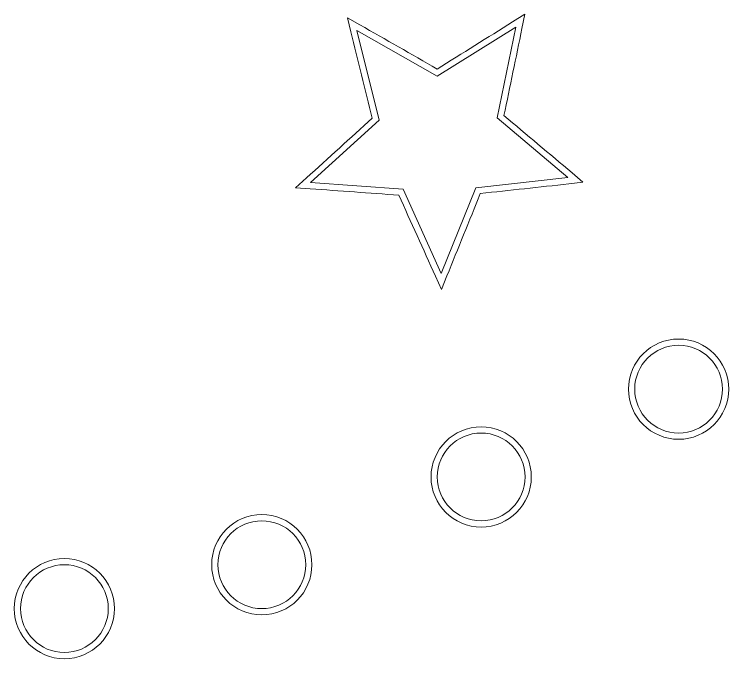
# Model space of a CAD drawing. Header units: centimetres. Extents: x -6.8 to 6.8, y -12 to 12.
# Drawn here: x -1.725 to -0.177, y 0.678 to 2.074 of the extents above; entities that cross this region are included whole.
import ezdxf

# ---------------------------------------------------------------- set-up
doc = ezdxf.new("R2010")
doc.units = ezdxf.units.CM
doc.header["$MEASUREMENT"] = 0
doc.layers.add('layer 1', color=7, linetype='Continuous')

msp = doc.modelspace()

# ---------------------------------------------------------------- linework, layer by layer
at = {"layer": 'layer 1', "color": 250, "lineweight": 9}
for points, knots in [([(-0.71486, 1.68613), (-0.73876, 1.62654), (-0.76324, 1.56717), (-0.78723, 1.50761), (-0.78723, 1.50761), (-0.78723, 1.50761), (-0.79912, 1.4779), (-0.79912, 1.4779), (-0.79912, 1.4779), (-0.79912, 1.4779), (-0.8121, 1.50712), (-0.8121, 1.50712), (-0.8121, 1.50712), (-0.83836, 1.56567), (-0.86523, 1.62401), (-0.89136, 1.68263), (-0.89136, 1.68263), (-0.95539, 1.687), (-1.01941, 1.69184), (-1.08344, 1.69627), (-1.08344, 1.69627), (-1.08344, 1.69627), (-1.11506, 1.69842), (-1.11506, 1.69842), (-1.11506, 1.69842), (-1.11506, 1.69842), (-1.09161, 1.71975), (-1.09161, 1.71975), (-1.09161, 1.71975), (-1.04409, 1.76295), (-0.99662, 1.80619), (-0.94909, 1.84939), (-0.94909, 1.84939), (-0.96448, 1.91175), (-0.98049, 1.97401), (-0.99555, 2.03642), (-0.99555, 2.03642), (-0.99555, 2.03642), (-1.00279, 2.06643), (-1.00279, 2.06643), (-1.00279, 2.06643), (-1.00279, 2.06643), (-0.97584, 2.05139), (-0.97584, 2.05139), (-0.97584, 2.05139), (-0.91979, 2.02013), (-0.86426, 1.98756), (-0.80842, 1.95584), (-0.80842, 1.95584), (-0.75389, 1.98978), (-0.6995, 2.02396), (-0.64491, 2.05779), (-0.64491, 2.05779), (-0.64491, 2.05779), (-0.61819, 2.07436), (-0.61819, 2.07436), (-0.61819, 2.07436), (-0.61819, 2.07436), (-0.62457, 2.04357), (-0.62457, 2.04357), (-0.62457, 2.04357), (-0.63758, 1.9807), (-0.65065, 1.91783), (-0.66366, 1.85495), (-0.66366, 1.85495), (-0.61455, 1.81357), (-0.56525, 1.77238), (-0.51619, 1.73095), (-0.51619, 1.73095), (-0.51619, 1.73095), (-0.49241, 1.71087), (-0.49241, 1.71087), (-0.49241, 1.71087), (-0.49241, 1.71087), (-0.52331, 1.70721), (-0.52331, 1.70721), (-0.52331, 1.70721), (-0.58704, 1.69965), (-0.65105, 1.69327), (-0.71486, 1.68613)], [0, 0, 0, 0, 0.047619, 0.047619, 0.047619, 0.047619, 0.0952381, 0.0952381, 0.0952381, 0.0952381, 0.1428571, 0.1428571, 0.1428571, 0.1428571, 0.1904762, 0.1904762, 0.1904762, 0.1904762, 0.2380952, 0.2380952, 0.2380952, 0.2380952, 0.2857143, 0.2857143, 0.2857143, 0.2857143, 0.3333333, 0.3333333, 0.3333333, 0.3333333, 0.3809524, 0.3809524, 0.3809524, 0.3809524, 0.4285714, 0.4285714, 0.4285714, 0.4285714, 0.4761905, 0.4761905, 0.4761905, 0.4761905, 0.5238095, 0.5238095, 0.5238095, 0.5238095, 0.5714286, 0.5714286, 0.5714286, 0.5714286, 0.6190476, 0.6190476, 0.6190476, 0.6190476, 0.6666667, 0.6666667, 0.6666667, 0.6666667, 0.7142857, 0.7142857, 0.7142857, 0.7142857, 0.7619048, 0.7619048, 0.7619048, 0.7619048, 0.8095238, 0.8095238, 0.8095238, 0.8095238, 0.8571429, 0.8571429, 0.8571429, 0.8571429, 0.9047619, 0.9047619, 0.9047619, 0.9047619, 1, 1, 1, 1]), ([(-0.17663, 1.26233), (-0.17663, 1.20237), (-0.22526, 1.15375), (-0.28521, 1.15375), (-0.28521, 1.15375), (-0.34516, 1.15375), (-0.39378, 1.20237), (-0.39378, 1.26233), (-0.39378, 1.26233), (-0.39378, 1.32229), (-0.34518, 1.37091), (-0.28521, 1.37091), (-0.28521, 1.37091), (-0.22525, 1.37091), (-0.17663, 1.32229), (-0.17663, 1.26233)], [0, 0, 0, 0, 0.2, 0.2, 0.2, 0.2, 0.4, 0.4, 0.4, 0.4, 0.6, 0.6, 0.6, 0.6, 1, 1, 1, 1]), ([(-0.60445, 1.07219), (-0.60445, 1.01222), (-0.65307, 0.96362), (-0.71304, 0.96362), (-0.71304, 0.96362), (-0.77299, 0.96362), (-0.82161, 1.01224), (-0.82161, 1.07219), (-0.82161, 1.07219), (-0.82161, 1.13214), (-0.77299, 1.18077), (-0.71304, 1.18077), (-0.71304, 1.18077), (-0.65307, 1.18077), (-0.60445, 1.13215), (-0.60445, 1.07219)], [0, 0, 0, 0, 0.2, 0.2, 0.2, 0.2, 0.4, 0.4, 0.4, 0.4, 0.6, 0.6, 0.6, 0.6, 1, 1, 1, 1]), ([(-1.0798, 0.88205), (-1.0798, 0.8221), (-1.12842, 0.77348), (-1.18837, 0.77348), (-1.18837, 0.77348), (-1.24833, 0.77348), (-1.29696, 0.8221), (-1.29696, 0.88205), (-1.29696, 0.88205), (-1.29696, 0.942), (-1.24833, 0.99064), (-1.18837, 0.99064), (-1.18837, 0.99064), (-1.12842, 0.99064), (-1.0798, 0.942), (-1.0798, 0.88205)], [0, 0, 0, 0, 0.2, 0.2, 0.2, 0.2, 0.4, 0.4, 0.4, 0.4, 0.6, 0.6, 0.6, 0.6, 1, 1, 1, 1]), ([(-1.5076, 0.78699), (-1.5076, 0.72702), (-1.55622, 0.6784), (-1.61619, 0.6784), (-1.61619, 0.6784), (-1.67615, 0.6784), (-1.72476, 0.72702), (-1.72476, 0.78699), (-1.72476, 0.78699), (-1.72476, 0.84694), (-1.67614, 0.89556), (-1.61619, 0.89556), (-1.61619, 0.89556), (-1.55623, 0.89556), (-1.5076, 0.84694), (-1.5076, 0.78699)], [0, 0, 0, 0, 0.2, 0.2, 0.2, 0.2, 0.4, 0.4, 0.4, 0.4, 0.6, 0.6, 0.6, 0.6, 1, 1, 1, 1])]:
    msp.add_open_spline(points, degree=3, knots=knots, dxfattribs=at)
at = {"layer": 'layer 1', "lineweight": 9}
for points, knots in [([(-0.7244, 1.69865), (-0.7244, 1.69865), (-0.79977, 1.51263), (-0.79977, 1.51263), (-0.79977, 1.51263), (-0.79977, 1.51263), (-0.88232, 1.69555), (-0.88232, 1.69555), (-0.88232, 1.69555), (-0.88232, 1.69555), (-1.08252, 1.70975), (-1.08252, 1.70975), (-1.08252, 1.70975), (-1.08252, 1.70975), (-0.93406, 1.84481), (-0.93406, 1.84481), (-0.93406, 1.84481), (-0.93406, 1.84481), (-0.98242, 2.0396), (-0.98242, 2.0396), (-0.98242, 2.0396), (-0.98242, 2.0396), (-0.8081, 1.94013), (-0.8081, 1.94013), (-0.8081, 1.94013), (-0.8081, 1.94013), (-0.63779, 2.04631), (-0.63779, 2.04631), (-0.63779, 2.04631), (-0.63779, 2.04631), (-0.67852, 1.8498), (-0.67852, 1.8498), (-0.67852, 1.8498), (-0.67852, 1.8498), (-0.5249, 1.72063), (-0.5249, 1.72063), (-0.5249, 1.72063), (-0.5249, 1.72063), (-0.7244, 1.69865), (-0.7244, 1.69865)], [0, 0, 0, 0, 0.0909091, 0.0909091, 0.0909091, 0.0909091, 0.1818182, 0.1818182, 0.1818182, 0.1818182, 0.2727273, 0.2727273, 0.2727273, 0.2727273, 0.3636364, 0.3636364, 0.3636364, 0.3636364, 0.4545455, 0.4545455, 0.4545455, 0.4545455, 0.5454545, 0.5454545, 0.5454545, 0.5454545, 0.6363636, 0.6363636, 0.6363636, 0.6363636, 0.7272727, 0.7272727, 0.7272727, 0.7272727, 0.8181818, 0.8181818, 0.8181818, 0.8181818, 1, 1, 1, 1]), ([(-0.19014, 1.26233), (-0.19014, 1.31485), (-0.2327, 1.3574), (-0.28521, 1.3574), (-0.28521, 1.3574), (-0.33772, 1.3574), (-0.38027, 1.31485), (-0.38027, 1.26233), (-0.38027, 1.26233), (-0.38027, 1.20983), (-0.33772, 1.16726), (-0.28521, 1.16726), (-0.28521, 1.16726), (-0.2327, 1.16726), (-0.19014, 1.20983), (-0.19014, 1.26233)], [0, 0, 0, 0, 0.2, 0.2, 0.2, 0.2, 0.4, 0.4, 0.4, 0.4, 0.6, 0.6, 0.6, 0.6, 1, 1, 1, 1]), ([(-0.61796, 1.07219), (-0.61796, 1.12468), (-0.66052, 1.16726), (-0.71304, 1.16726), (-0.71304, 1.16726), (-0.76553, 1.16726), (-0.8081, 1.12468), (-0.8081, 1.07219), (-0.8081, 1.07219), (-0.8081, 1.01969), (-0.76553, 0.97713), (-0.71304, 0.97713), (-0.71304, 0.97713), (-0.66052, 0.97713), (-0.61796, 1.01969), (-0.61796, 1.07219)], [0, 0, 0, 0, 0.2, 0.2, 0.2, 0.2, 0.4, 0.4, 0.4, 0.4, 0.6, 0.6, 0.6, 0.6, 1, 1, 1, 1]), ([(-1.09331, 0.88205), (-1.09331, 0.93455), (-1.13588, 0.97713), (-1.18837, 0.97713), (-1.18837, 0.97713), (-1.24087, 0.97713), (-1.28345, 0.93455), (-1.28345, 0.88205), (-1.28345, 0.88205), (-1.28345, 0.82956), (-1.24087, 0.78699), (-1.18837, 0.78699), (-1.18837, 0.78699), (-1.13588, 0.78699), (-1.09331, 0.82954), (-1.09331, 0.88205)], [0, 0, 0, 0, 0.2, 0.2, 0.2, 0.2, 0.4, 0.4, 0.4, 0.4, 0.6, 0.6, 0.6, 0.6, 1, 1, 1, 1]), ([(-1.52111, 0.78699), (-1.52111, 0.83948), (-1.56369, 0.88205), (-1.61619, 0.88205), (-1.61619, 0.88205), (-1.6687, 0.88205), (-1.71125, 0.83948), (-1.71125, 0.78699), (-1.71125, 0.78699), (-1.71125, 0.73447), (-1.6687, 0.69191), (-1.61619, 0.69191), (-1.61619, 0.69191), (-1.56369, 0.69191), (-1.52111, 0.73447), (-1.52111, 0.78699)], [0, 0, 0, 0, 0.2, 0.2, 0.2, 0.2, 0.4, 0.4, 0.4, 0.4, 0.6, 0.6, 0.6, 0.6, 1, 1, 1, 1])]:
    msp.add_open_spline(points, degree=3, knots=knots, dxfattribs=at)

doc.saveas('drawing.dxf')
